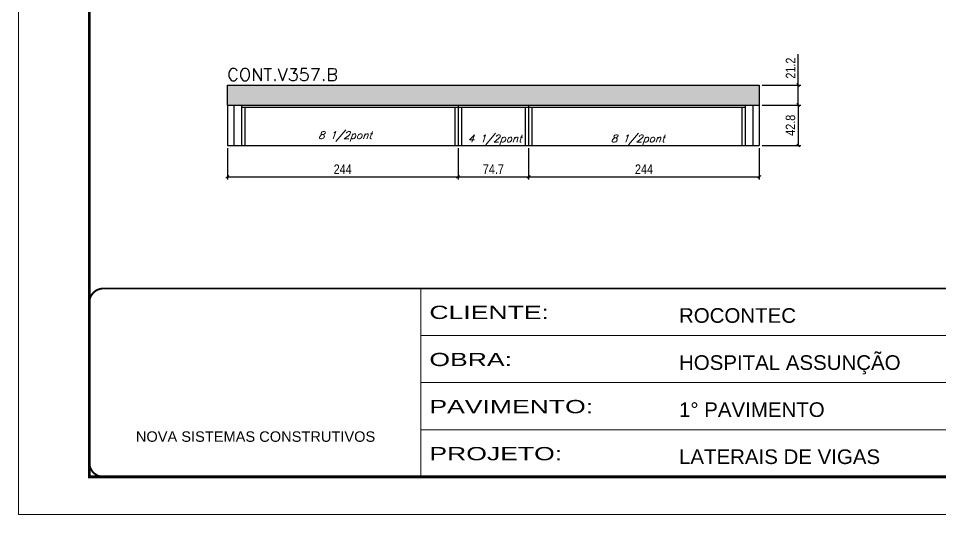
# Model space of a CAD drawing. Extents: x 137137 to 143418, y 10464 to 34486.
# Drawn here: x 140321 to 141295, y 28841 to 29366 of the extents above; entities that cross this region are included whole.
import ezdxf

# ---------------------------------------------------------------- set-up
doc = ezdxf.new("R2010")
doc.units = 0
doc.linetypes.add('CONTINUO', pattern=[0])
doc.linetypes.add('DASHED', pattern=[0.75, 0.5, -0.25])
for name, color, linetype in [('COTA', 241, 'Continuous'), ('Painéis', 200, 'Continuous'), ('SARR_2.2x7', 40, 'Continuous'), ('SARR_3.5x7', 81, 'Continuous'), ('texto', 7, 'Continuous')]:
    doc.layers.add(name, color=color, linetype=linetype)
for name, color, linetype, lineweight in [('Folhas', 255, 'Continuous', 9), ('SARRAFO DE PRESSAO', 251, 'DASHED', 9), ('Texto Seção', 7, 'Continuous', 15)]:
    doc.layers.add(name, color=color, linetype=linetype, lineweight=lineweight)
doc.styles.add('ARIAL', font='arial.ttf')
doc.styles.add('COTA TECNICA', font='techl___.ttf', dxfattribs={"height": 10})
doc.styles.add('REGUA-120', font='ROMANS.shx', dxfattribs={"height": 15})
doc.styles.add('Romans', font='romans.shx')
doc.styles.add('Tecnologia', font='')
doc.styles.get('Tecnologia').set_extended_font_data('Forgotten Futurist')
doc.dimstyles.new('PAINEL', dxfattribs={"dimtxt": 10, "dimasz": 3, "dimexe": 3, "dimexo": 3, "dimgap": 3, "dimtad": 1, "dimdec": 1, "dimzin": 12, "dimdsep": 46, "dimtxsty": 'COTA TECNICA', "dimblk1": 'OBLIQUE', "dimblk2": 'OBLIQUE', "dimsah": 1, "dimcen": 0.9, "dimclrd": 4, "dimclre": 4, "dimclrt": 240, "dimadec": 1, "dimazin": 3, "dimtfac": 1, "dimtdec": 1, "dimtmove": 0, "dimatfit": 3, "dimfxl": 1, "dimtolj": 1, "dimtzin": 12, "dimarcsym": 0})

# ---------------------------------------------------------------- blocks, each defined once
blk = doc.blocks.new('9999999999')
at = {"color": 30, "linetype": 'CONTINUO'}
for p, q in [((98564.56, 34230.21), (98564.56, 34429.45)), ((98564.56, 34379.64), (99583.98, 34379.64)), ((98564.56, 34329.83), (99487.98, 34329.83)), ((98564.56, 34280.02), (99487.98, 34280.02))]:
    blk.add_line(p, q, dxfattribs=at)
at = {"color": 30, "linetype": 'CONTINUO', "const_width": 2}
blk.add_lwpolyline([(99583.98, 34230.21), (99583.98, 34414.45, 0.414214), (99568.98, 34429.45), (98228.98, 34429.45, 0.414214), (98213.98, 34414.45), (98213.98, 34245.21, 0.414214), (98228.98, 34230.21), (99583.98, 34230.21)], format="xyb", dxfattribs=at)
at = {"layer": 'Folhas'}
blk.add_lwpolyline([(98138.98, 34190.21), (99623.98, 34190.21), (99623.98, 35240.21), (98138.98, 35240.21)], close=True, dxfattribs=at)
at = {"layer": 'Folhas', "color": 30, "const_width": 3}
blk.add_lwpolyline([(98213.98, 34230.21), (99583.98, 34230.21), (99583.98, 35200.21), (98213.98, 35200.21)], close=True, dxfattribs=at)
at = {"color": 7, "linetype": 'Continuous', "ltscale": 5, "style": 'ARIAL'}
for s, height, p in [('ROCONTEC', 15.483, (98837.68, 34393.13)), ('HOSPITAL ASSUNÇÃO', 15.4829, (98837.68, 34343.32)), ('1° PAVIMENTO', 15.4829, (98837.68, 34293.51)), ('NOVA SISTEMAS CONSTRUTIVOS', 11.0592, (98263.19, 34267.21)), ('LATERAIS DE VIGAS', 15.4829, (98837.68, 34243.7))]:
    blk.add_text(s, height=height, dxfattribs=at).set_placement(p)
at = {"layer": 'Folhas', "color": 7, "style": 'Tecnologia', "width": 1.5}
for s, p in [('CLIENTE:', (98573.65, 34397.17)), ('OBRA:', (98573.65, 34347.31)), ('PAVIMENTO:', (98573.65, 34297.5)), ('PROJETO:', (98573.65, 34247.69))]:
    blk.add_text(s, height=14, dxfattribs=at).set_placement(p)
blk = doc.blocks.new('_Oblique')
at = {"color": 0, "linetype": 'ByBlock', "lineweight": -2}
blk.add_line((-0.5, -0.5), (0.5, 0.5), dxfattribs=at)
blk = doc.blocks.new('*D543')
at = {"layer": 'COTA', "color": 4, "lineweight": -2, "ltscale": 25, "transparency": 16777216}
for p, q in [((140541.77, 29229.01), (140541.77, 29195.87)), ((140785.77, 29229.01), (140785.77, 29195.87)), ((140541.77, 29198.87), (140785.77, 29198.87))]:
    blk.add_line(p, q, dxfattribs=at)
at = {"layer": 'Defpoints', "color": 0, "ltscale": 25, "transparency": 16777216}
for p in [(140541.77, 29232.01), (140785.77, 29232.01), (140785.77, 29198.87)]:
    blk.add_point(p, dxfattribs=at)
at = {"layer": 'COTA', "color": 4, "lineweight": -2, "ltscale": 25, "transparency": 16777216, "xscale": 3, "yscale": 3, "zscale": 3, "rotation": 180}
blk.add_blockref('_Oblique', (140541.77, 29198.87), dxfattribs=at)
at = {"layer": 'COTA', "color": 4, "lineweight": -2, "ltscale": 25, "transparency": 16777216, "xscale": 3, "yscale": 3, "zscale": 3}
blk.add_blockref('_Oblique', (140785.77, 29198.87), dxfattribs=at)
at = {"layer": 'COTA', "color": 240, "ltscale": 25, "transparency": 16777216, "insert": (140663.77, 29206.95), "char_height": 10, "attachment_point": 5, "style": 'COTA TECNICA'}
blk.add_mtext('\\A1;244', dxfattribs=at)
blk = doc.blocks.new('*D544')
at = {"layer": 'COTA', "color": 4, "lineweight": -2, "ltscale": 25, "transparency": 16777216}
for p, q in [((140785.77, 29229.01), (140785.77, 29195.87)), ((140860.44, 29229.01), (140860.44, 29195.87)), ((140785.77, 29198.87), (140860.44, 29198.87))]:
    blk.add_line(p, q, dxfattribs=at)
at = {"layer": 'Defpoints', "color": 0, "ltscale": 25, "transparency": 16777216}
for p in [(140785.77, 29232.01), (140860.44, 29232.01), (140860.44, 29198.87)]:
    blk.add_point(p, dxfattribs=at)
at = {"layer": 'COTA', "color": 4, "lineweight": -2, "ltscale": 25, "transparency": 16777216, "xscale": 3, "yscale": 3, "zscale": 3, "rotation": 180}
blk.add_blockref('_Oblique', (140785.77, 29198.87), dxfattribs=at)
at = {"layer": 'COTA', "color": 4, "lineweight": -2, "ltscale": 25, "transparency": 16777216, "xscale": 3, "yscale": 3, "zscale": 3}
blk.add_blockref('_Oblique', (140860.44, 29198.87), dxfattribs=at)
at = {"layer": 'COTA', "color": 240, "ltscale": 25, "transparency": 16777216, "insert": (140823.11, 29206.95), "char_height": 10, "attachment_point": 5, "style": 'COTA TECNICA'}
blk.add_mtext('\\A1;74.7', dxfattribs=at)
blk = doc.blocks.new('*D545')
at = {"layer": 'COTA', "color": 4, "lineweight": -2, "ltscale": 25, "transparency": 16777216}
for p, q in [((140860.44, 29229.01), (140860.44, 29195.87)), ((141104.44, 29229.01), (141104.44, 29195.87)), ((140860.44, 29198.87), (141104.44, 29198.87))]:
    blk.add_line(p, q, dxfattribs=at)
at = {"layer": 'Defpoints', "color": 0, "ltscale": 25, "transparency": 16777216}
for p in [(140860.44, 29232.01), (141104.44, 29232.01), (141104.44, 29198.87)]:
    blk.add_point(p, dxfattribs=at)
at = {"layer": 'COTA', "color": 4, "lineweight": -2, "ltscale": 25, "transparency": 16777216, "xscale": 3, "yscale": 3, "zscale": 3, "rotation": 180}
blk.add_blockref('_Oblique', (140860.44, 29198.87), dxfattribs=at)
at = {"layer": 'COTA', "color": 4, "lineweight": -2, "ltscale": 25, "transparency": 16777216, "xscale": 3, "yscale": 3, "zscale": 3}
blk.add_blockref('_Oblique', (141104.44, 29198.87), dxfattribs=at)
at = {"layer": 'COTA', "color": 240, "ltscale": 25, "transparency": 16777216, "insert": (140982.44, 29206.95), "char_height": 10, "attachment_point": 5, "style": 'COTA TECNICA'}
blk.add_mtext('\\A1;244', dxfattribs=at)
blk = doc.blocks.new('*D552')
at = {"layer": 'COTA', "color": 4, "lineweight": -2, "ltscale": 25, "transparency": 16777216}
for p, q in [((141107.44, 29274.81), (141148.5, 29274.81)), ((141145.5, 29274.81), (141145.5, 29232.01)), ((141107.44, 29232.01), (141148.5, 29232.01))]:
    blk.add_line(p, q, dxfattribs=at)
at = {"layer": 'Defpoints', "color": 0, "ltscale": 25, "transparency": 16777216}
for p in [(141104.44, 29274.81), (141104.44, 29232.01), (141145.5, 29232.01)]:
    blk.add_point(p, dxfattribs=at)
at = {"layer": 'COTA', "color": 4, "lineweight": -2, "ltscale": 25, "transparency": 16777216, "xscale": 3, "yscale": 3, "zscale": 3}
for p, rotation in [((141145.5, 29274.81), 90), ((141145.5, 29232.01), 270)]:
    blk.add_blockref('_Oblique', p, dxfattribs=dict(at, rotation=rotation))
at = {"layer": 'COTA', "color": 240, "ltscale": 25, "transparency": 16777216, "insert": (141137.41, 29253.41), "char_height": 10, "attachment_point": 5, "rotation": 90, "style": 'COTA TECNICA'}
blk.add_mtext('\\A1;42.8', dxfattribs=at)
blk = doc.blocks.new('*D553')
at = {"layer": 'COTA', "color": 4, "lineweight": -2, "ltscale": 25, "transparency": 16777216}
for p, q in [((141145.5, 29296.01), (141145.5, 29328.74)), ((141107.44, 29296.01), (141148.5, 29296.01)), ((141145.5, 29274.81), (141145.5, 29296.01)), ((141107.44, 29274.81), (141148.5, 29274.81))]:
    blk.add_line(p, q, dxfattribs=at)
at = {"layer": 'Defpoints', "color": 0, "ltscale": 25, "transparency": 16777216}
for p in [(141104.44, 29296.01), (141145.5, 29296.01), (141104.44, 29274.81)]:
    blk.add_point(p, dxfattribs=at)
at = {"layer": 'COTA', "color": 4, "lineweight": -2, "ltscale": 25, "transparency": 16777216, "xscale": 3, "yscale": 3, "zscale": 3}
for p, rotation in [((141145.5, 29296.01), 90), ((141145.5, 29274.81), 270)]:
    blk.add_blockref('_Oblique', p, dxfattribs=dict(at, rotation=rotation))
at = {"layer": 'COTA', "color": 240, "ltscale": 25, "transparency": 16777216, "insert": (141137.44, 29313.88), "char_height": 10, "attachment_point": 5, "rotation": 90, "style": 'COTA TECNICA'}
blk.add_mtext('\\A1;21.2', dxfattribs=at)

msp = doc.modelspace()

# ---------------------------------------------------------------- hatches: boundary and pattern name
at = {"layer": 'COTA', "linetype": 'ByBlock'}
h = msp.add_hatch(dxfattribs=at)
h.set_pattern_fill('AR-CONC', color=256, scale=0.03)
h.paths.add_polyline_path([(141104.44, 29274.81), (141104.44, 29296.01), (140541.77, 29296.01), (140541.77, 29274.81)])

# ---------------------------------------------------------------- linework, layer by layer
for p, q in [((140541.77, 29296.01), (141104.44, 29296.01)), ((140541.77, 29274.81), (140541.77, 29296.01)), ((141104.44, 29296.01), (141104.44, 29274.81))]:
    msp.add_line(p, q, dxfattribs=at)
at = {"layer": 'Painéis'}
for p, q in [((140541.77, 29274.81), (141104.44, 29274.81)), ((140541.77, 29232.01), (141104.44, 29232.01))]:
    msp.add_line(p, q, dxfattribs=at)
at = {"layer": 'Painéis', "ltscale": 25}
for p, q in [((140541.77, 29274.81), (140541.77, 29232.01)), ((140785.77, 29274.81), (140785.77, 29232.01)), ((140860.44, 29274.81), (140860.44, 29232.01)), ((141104.44, 29274.81), (141104.44, 29232.01))]:
    msp.add_line(p, q, dxfattribs=at)
at = {"layer": 'SARR_2.2x7', "linetype": 'Continuous'}
for p, q in [((140548.77, 29274.81), (140548.77, 29232.01)), ((140556.77, 29272.61), (140785.77, 29272.61)), ((140785.77, 29272.61), (140860.44, 29272.61)), ((140860.44, 29272.61), (141089.44, 29272.61)), ((141097.44, 29274.81), (141097.44, 29232.01))]:
    msp.add_line(p, q, dxfattribs=at)
at = {"layer": 'SARR_3.5x7'}
for p, q in [((140556.77, 29274.81), (140556.77, 29232.01)), ((140560.27, 29272.61), (140560.27, 29232.01)), ((140782.27, 29272.61), (140782.27, 29232.01)), ((140789.27, 29272.61), (140789.27, 29232.01)), ((140856.94, 29272.61), (140856.94, 29232.01)), ((140863.94, 29272.61), (140863.94, 29232.01)), ((141085.94, 29272.61), (141085.94, 29232.01)), ((141089.44, 29274.81), (141089.44, 29232.01))]:
    msp.add_line(p, q, dxfattribs=at)

# ---------------------------------------------------------------- block references
at = {"layer": 'SARRAFO DE PRESSAO', "color": 6, "linetype": 'ByBlock'}
msp.add_blockref('9999999999', (42181.81, -5348.73), dxfattribs=at)

# ---------------------------------------------------------------- texts
at = {"layer": 'texto', "color": 2, "char_height": 8, "attachment_point": 5, "style": 'Romans'}
for s, insert in [('{\\Q19;\\C256;8 1/2pont}', (140666.24, 29241.61)), ('{\\Q19;\\C256;4 1/2pont}', (140824.7, 29238.11)), ('{\\Q19;\\C256;8 1/2pont}', (140975.88, 29238.11))]:
    msp.add_mtext(s, dxfattribs=dict(at, insert=insert))
at = {"layer": 'Texto Seção', "style": 'REGUA-120', "width": 1.05}
msp.add_text('CONT.V357.B', height=13, dxfattribs=at).set_placement((140541.76, 29300.59))

# ---------------------------------------------------------------- dimensions: what is measured, and where the dimension line sits
at = {"layer": 'COTA', "ltscale": 25}
for base, p2, picture, middle in [((141145.5, 29296.01), (141104.44, 29296.01), '*D553', (141137.44, 29313.88)), ((141145.5, 29232.01), (141104.44, 29232.01), '*D552', (141137.41, 29253.41))]:
    dim = msp.add_linear_dim(base=base, p1=(141104.44, 29274.81), p2=p2, angle=90, dimstyle='PAINEL', dxfattribs=at)
    dim.commit()
    dim.dimension.update_dxf_attribs({"geometry": picture, "text_midpoint": middle})
dim = msp.add_linear_dim(base=(140785.77, 29198.87), p1=(140541.77, 29232.01), p2=(140785.77, 29232.01), dimstyle='PAINEL', dxfattribs=at)
dim.commit()
dim.dimension.update_dxf_attribs({"geometry": '*D543', "text_midpoint": (140663.77, 29206.95)})
for base, p1, p2, picture, middle in [((140860.44, 29198.87), (140785.77, 29232.01), (140860.44, 29232.01), '*D544', (140823.11, 29206.95)), ((141104.44, 29198.87), (140860.44, 29232.01), (141104.44, 29232.01), '*D545', (140982.44, 29206.95))]:
    dim = msp.add_linear_dim(base=base, p1=p1, p2=p2, dimstyle='PAINEL', override={"dimtmove": 1}, dxfattribs=at)
    dim.commit()
    dim.dimension.update_dxf_attribs({"geometry": picture, "text_midpoint": middle})

doc.saveas('drawing.dxf')
